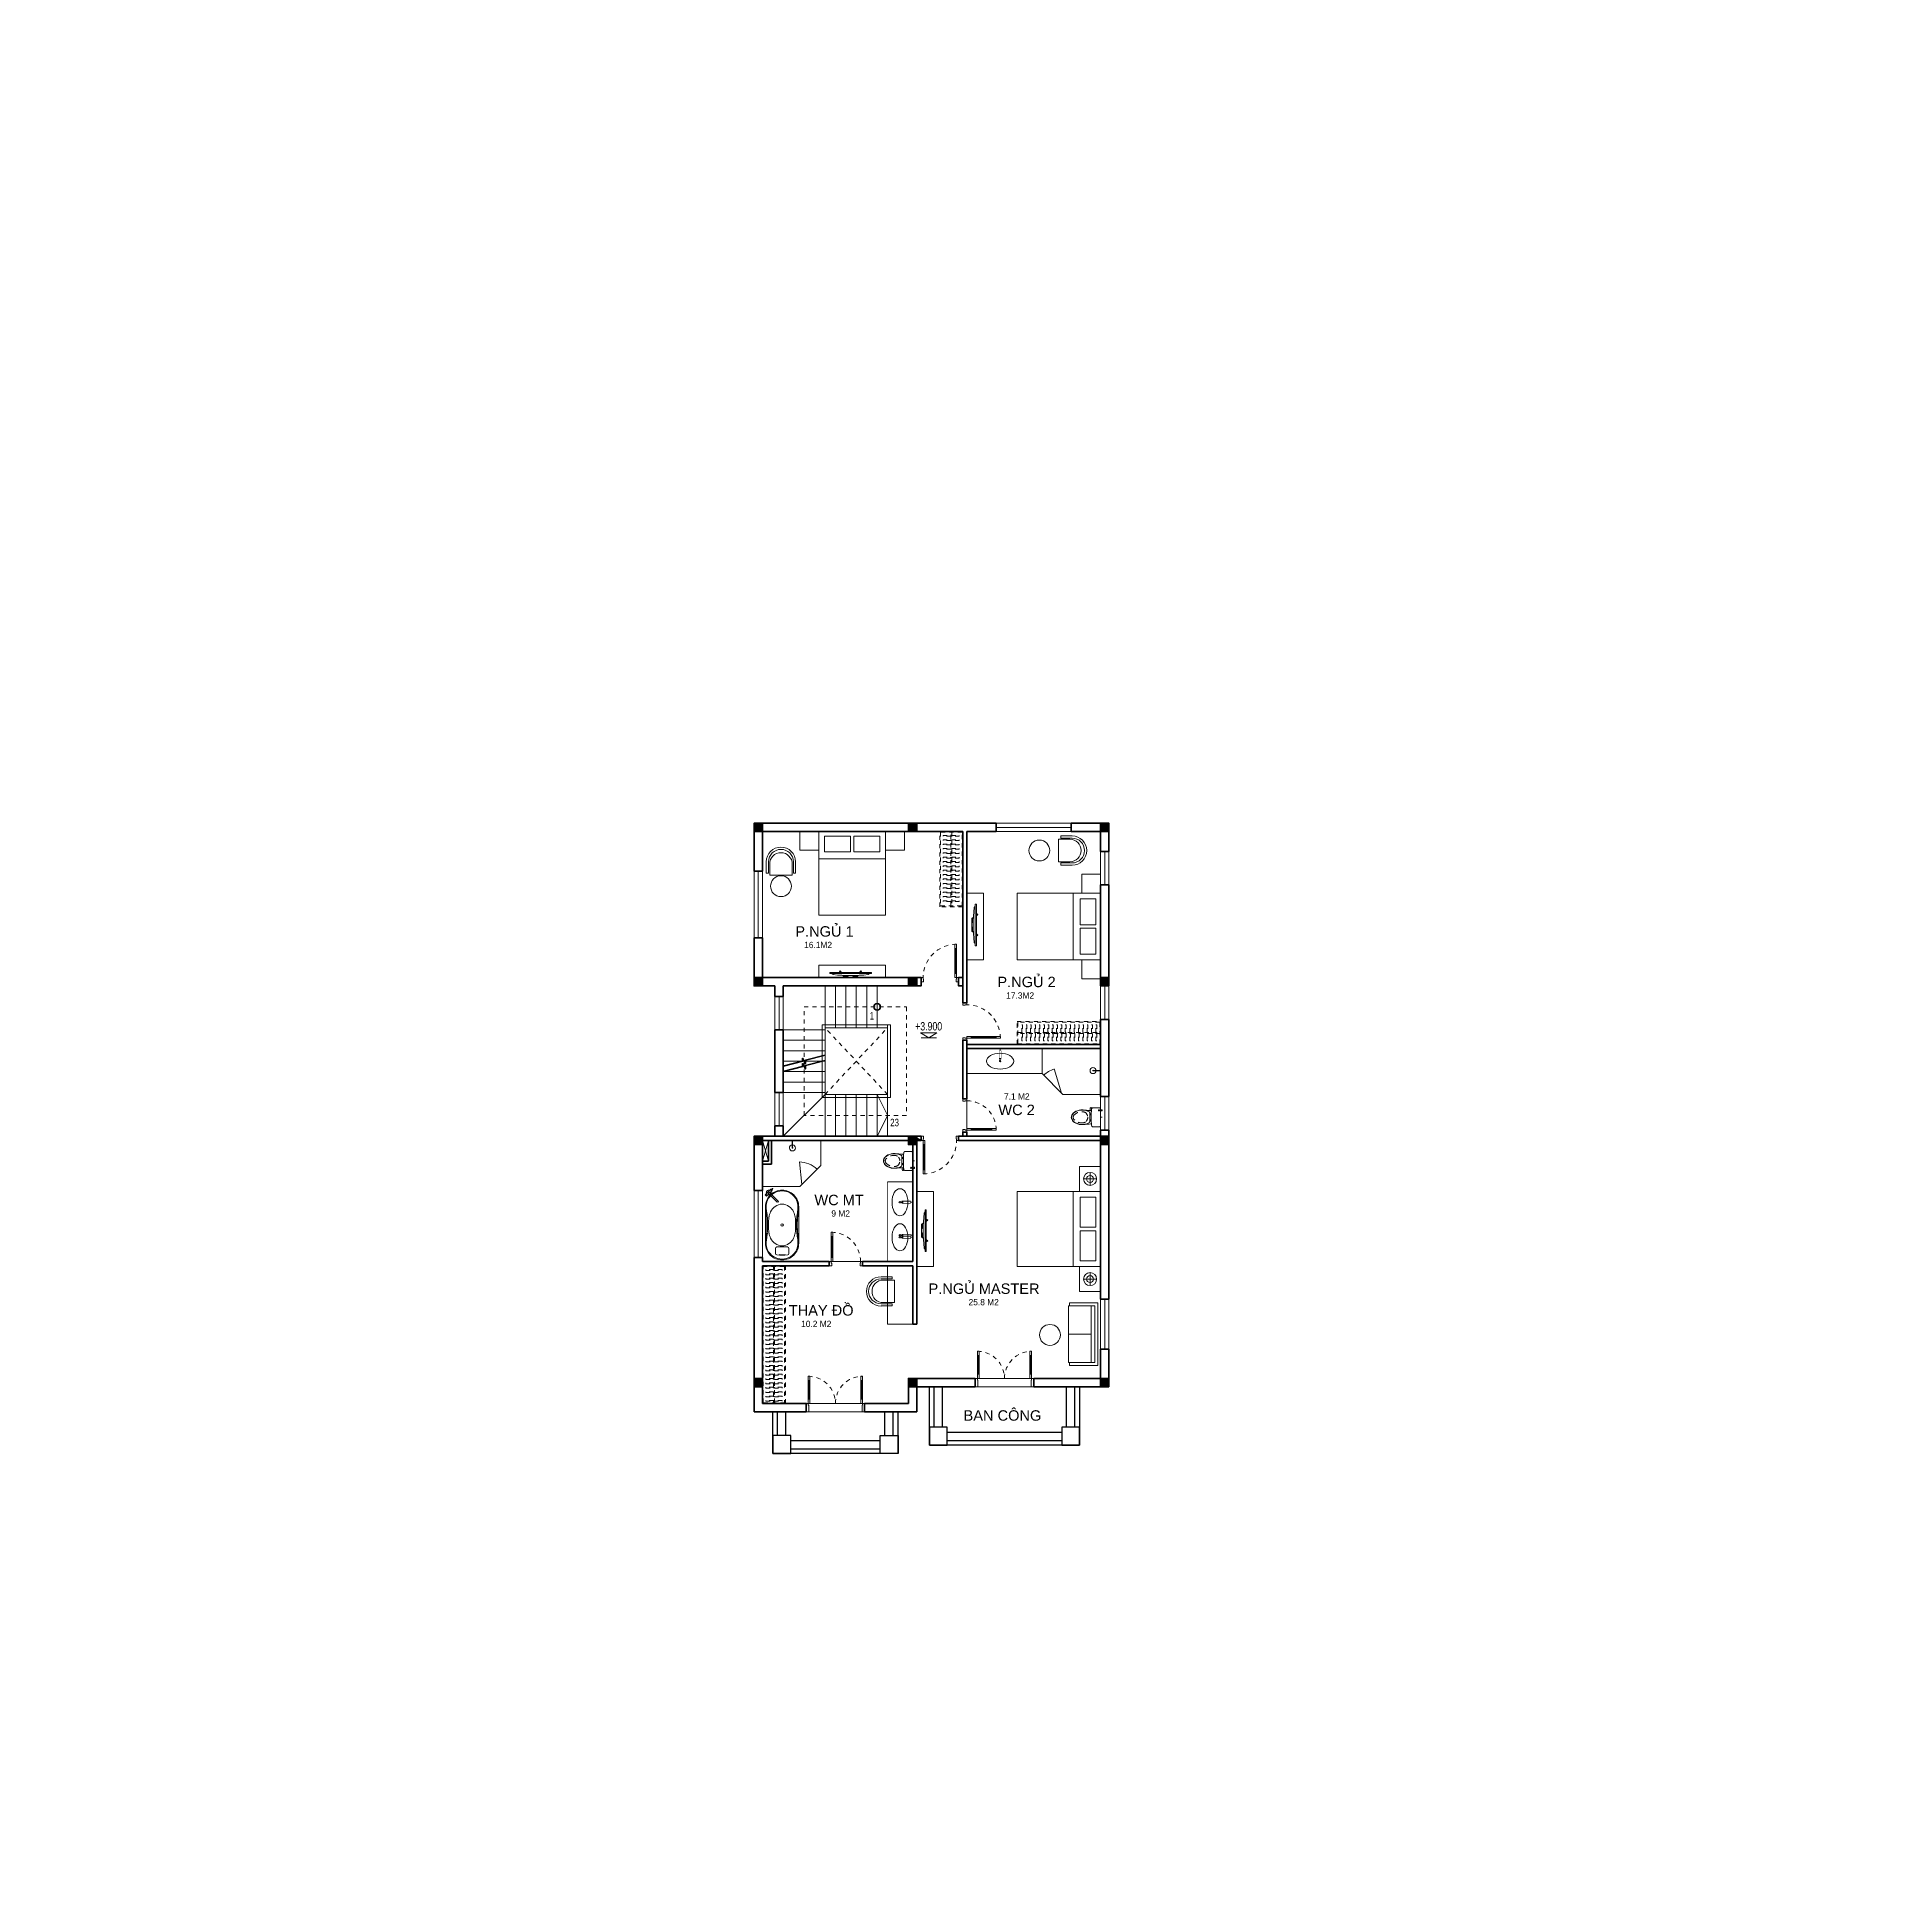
# Model space of a CAD drawing. Header units: millimetres. Extents: x 33748 to 451939, y -263262 to 62681.
# Drawn here: x 213992.5 to 214037, y 58877.55 to 58922.05 of the extents above; entities that cross this region are included whole.
import ezdxf

# ---------------------------------------------------------------- set-up
doc = ezdxf.new("R2010")
doc.units = ezdxf.units.MM
for name, pattern in [('DASHED', [0.75, 0.5, -0.25]), ('HIDDEN', [0.375, 0.25, -0.125]), ('HIDDEN2', [0.1875, 0.125, -0.0625]), ('X-5M-G-MB PHONGNGU$0$HIDDEN2', [0.1875, 0.125, -0.0625]), ('xref-thap C (mb tang 32-2)$0$HIDDEN', [0.375, 0.25, -0.125]), ('Xref-VCMT-BT3 - tuong bao$0$HIDDEN', [0.375, 0.25, -0.125])]:
    doc.linetypes.add(name, pattern=pattern)
doc.layers.get('Defpoints').update_dxf_attribs({"color": 202, "lineweight": 13})
for name, color, linetype, lineweight in [('-CONCRETE', 1, 'Continuous', 35), ('-DOOR', 137, 'Continuous', 9), ('-FURNITURE', 46, 'Continuous', 9), ('-HIDE', 3, 'HIDDEN', 13), ('-KH', 143, 'Continuous', 13), ('-LINE1', 7, 'Continuous', 18), ('-TEXT', 7, 'Continuous', 15), ('-WALL', 4, 'Continuous', 35), ('Bighome_khuat', 251, 'DASHED', 5)]:
    doc.layers.add(name, color=color, linetype=linetype, lineweight=lineweight)
for name, color, linetype in [('-HATCH CONCRETE', 54, 'Continuous'), ('1-NETMANH', 8, 'Continuous'), ('SOLO', 7, 'Continuous'), ('TEXT25', 2, 'Continuous')]:
    doc.layers.add(name, color=color, linetype=linetype)
doc.styles.add('1', font='arial.ttf')
doc.styles.get("Standard").update_dxf_attribs({"font": 'arial.ttf'})
doc.styles.add('T1', font='', dxfattribs={"height": 200})
doc.styles.get('T1').set_extended_font_data('VNgeometric Light')

# ---------------------------------------------------------------- blocks, each defined once
blk = doc.blocks.new('*U59')
at = {"linetype": 'X-5M-G-MB PHONGNGU$0$HIDDEN2'}
for points in [[(0, 600), (0, 0), (2182, 0), (2182, 600)], [(2162, 580), (2162, 20), (20, 20), (20, 580)], [(2162, 287), (2162, 313), (20, 313), (20, 287)], [(114, 319), (109, 319), (109, 280), (114, 280)], [(228, 319), (223, 319), (223, 280), (228, 280)], [(342, 319), (337, 319), (337, 280), (342, 280)], [(456, 319), (451, 319), (451, 280), (456, 280)], [(570, 319), (565, 319), (565, 280), (570, 280)], [(684, 319), (679, 319), (679, 280), (684, 280)], [(798, 319), (793, 319), (793, 280), (798, 280)], [(912, 319), (907, 319), (907, 280), (912, 280)], [(1026, 319), (1021, 319), (1021, 280), (1026, 280)], [(1140, 319), (1135, 319), (1135, 280), (1140, 280)], [(1254, 319), (1249, 319), (1249, 280), (1254, 280)], [(1368, 319), (1363, 319), (1363, 280), (1368, 280)], [(1482, 319), (1477, 319), (1477, 280), (1482, 280)], [(1596, 319), (1591, 319), (1591, 280), (1596, 280)], [(1710, 319), (1705, 319), (1705, 280), (1710, 280)], [(1824, 319), (1819, 319), (1819, 280), (1824, 280)], [(1938, 319), (1933, 319), (1933, 280), (1938, 280)], [(2052, 319), (2047, 319), (2047, 280), (2052, 280)]]:
    blk.add_lwpolyline(points, close=True, dxfattribs=at)
for points in [[(122, 313), (122, 515), (100, 515), (100, 313)], [(236, 313), (236, 515), (214, 515), (214, 313)], [(350, 313), (350, 515), (328, 515), (328, 313)], [(464, 313), (464, 515), (442, 515), (442, 313)], [(578, 313), (578, 515), (556, 515), (556, 313)], [(692, 313), (692, 515), (670, 515), (670, 313)], [(806, 313), (806, 515), (784, 515), (784, 313)], [(920, 313), (920, 515), (898, 515), (898, 313)], [(1034, 313), (1034, 515), (1012, 515), (1012, 313)], [(1148, 313), (1148, 515), (1126, 515), (1126, 313)], [(1262, 313), (1262, 515), (1240, 515), (1240, 313)], [(1376, 313), (1376, 515), (1354, 515), (1354, 313)], [(1490, 313), (1490, 515), (1468, 515), (1468, 313)], [(1604, 313), (1604, 515), (1582, 515), (1582, 313)], [(1718, 313), (1718, 515), (1696, 515), (1696, 313)], [(1832, 313), (1832, 515), (1810, 515), (1810, 313)], [(1946, 313), (1946, 515), (1924, 515), (1924, 313)], [(2060, 313), (2060, 515), (2038, 515), (2038, 313)], [(100, 287), (100, 92), (122, 92), (122, 287)], [(214, 287), (214, 92), (236, 92), (236, 287)], [(328, 287), (328, 92), (350, 92), (350, 287)], [(442, 287), (442, 92), (464, 92), (464, 287)], [(556, 287), (556, 92), (578, 92), (578, 287)], [(670, 287), (670, 92), (692, 92), (692, 287)], [(784, 287), (784, 92), (806, 92), (806, 287)], [(898, 287), (898, 92), (920, 92), (920, 287)], [(1012, 287), (1012, 92), (1034, 92), (1034, 287)], [(1126, 287), (1126, 92), (1148, 92), (1148, 287)], [(1240, 287), (1240, 92), (1262, 92), (1262, 287)], [(1354, 287), (1354, 92), (1376, 92), (1376, 287)], [(1468, 287), (1468, 92), (1490, 92), (1490, 287)], [(1582, 287), (1582, 92), (1604, 92), (1604, 287)], [(1696, 287), (1696, 92), (1718, 92), (1718, 287)], [(1810, 287), (1810, 92), (1832, 92), (1832, 287)], [(1924, 287), (1924, 92), (1946, 92), (1946, 287)], [(2038, 287), (2038, 92), (2060, 92), (2060, 287)]]:
    blk.add_lwpolyline(points, dxfattribs=at)
blk = doc.blocks.new('XR.MB.LM123$0$tvi 1')
blk.add_lwpolyline([(29, 0), (29, -1000), (0, -1000), (0, 0)], close=True)
for points in [[(-24, -236), (-39, -252)], [(0, -285), (-39, -252)], [(0, -256), (-24, -236)], [(29, -50), (52, -81)], [(70, -315), (111, -350), (111, -650), (70, -685)], [(89, -446), (89, -360), (71, -345)], [(0, -715), (-39, -748)], [(-24, -764), (-39, -748)], [(0, -744), (-24, -764)], [(89, -554), (89, -640), (71, -655)], [(89, -446), (73, -446)], [(89, -554), (73, -554)], [(29, -950), (52, -919)]]:
    blk.add_lwpolyline(points)
blk.add_arc((-4025, -500), 4099, 354.1311, 5.8689)
blk = doc.blocks.new('A$C8a974c9c')
for p, q in [((1593, 2800), (1908, 2800)), ((1750, 2643), (1750, 2957)), ((1343, 2500), (1343, 700)), ((1750, 557), (1750, 243)), ((1593, 400), (1908, 400))]:
    blk.add_line(p, q)
for points in [[(2000, 3100), (1500, 3100), (1500, 2500), (2000, 2500)], [(1891, 2360), (1514, 2360), (1514, 1643), (1891, 1643)], [(1891, 840), (1514, 840), (1514, 1558), (1891, 1558)], [(2000, 100), (1500, 100), (1500, 700), (2000, 700)]]:
    blk.add_lwpolyline(points, close=True)
blk.add_lwpolyline([(2000, 2500), (0, 2500), (0, 700), (2000, 700), (2000, 2500)])
for centre, radius in [((1750, 2800), 157), ((1750, 2800), 82.4), ((1750, 400), 157), ((1750, 400), 82.4)]:
    blk.add_circle(centre, radius)
blk = doc.blocks.new('A$C52EE6B0C')
for p, q in [((-17.2, 15.7), (17.2, 15.7)), ((-17.2, -15.8), (17.3, -15.8))]:
    blk.add_line(p, q)
for radius in [1.2, 1.06]:
    blk.add_circle((0, 0), radius)
for centre, radius, start, end in [((-17.2, 0), 15.7, 90, 180.006), ((-17.2, 0), 15, 114.0143, 180.0588), ((-17.3, 0.1), 14.9, 89.8926, 114.0143), ((-7.5, -0.4), 12.2, 113.3669, 178.172), ((-18.2, -21.6), 37.3, 80.3254, 88.5595), ((-17.9, -16.4), 31.4, 80.9553, 88.8517), ((3.5, 116), 102.7, 260.8064, 264.3565), ((-5.4, -2.2), 14.7, 98.5198, 117.8513), ((10, 158.8), 145.2, 261.3218, 262.6566), ((-0.9, 77.1), 62.8, 262.9723, 270.8035), ((-0.3, -36.7), 49.5, 89.6984, 98.5198), ((-0.4, 89.4), 75.8, 265.3361, 270.3355), ((0.9, 77.1), 62.8, 269.1965, 277.0277), ((0.6, 84.5), 70.9, 269.5363, 275.751), ((0.3, -36.7), 49.5, 81.4802, 90.3016), ((5.4, -2.2), 14.7, 62.1487, 81.4802), ((-18.4, 226.9), 214.6, 276.9922, 278.5968), ((-10, 158.8), 145.2, 277.3434, 278.6782), ((18.2, -21.6), 37.3, 91.4405, 99.6746), ((7.5, -0.4), 12.2, 1.828, 66.6331), ((17.5, -11), 26, 90.5716, 98.5262), ((17.4, 0.6), 14.4, 65.524, 90.5716), ((17.3, 0), 15.7, 359.994, 90), ((17, -0.1), 15.2, 0.4019, 65.524), ((28.3, 2.8), 0.286, 160.8079, 185.6776), ((28.1, 2.8), 0.123, 123.4741, 160.8079), ((1, 0.1), 27.1, 359.8448, 5.6776), ((28.1, 2.9), 0.0732, 85.7912, 123.4741), ((28.1, 2.8), 0.109, 39.0943, 85.7912), ((28, 2.7), 0.275, 4.9413, 41.0024), ((1.8, 0.1), 26.6, 359.8607, 5.8154), ((-17.2, 0), 15.7, 179.994, 270), ((-17.2, 0), 15, 179.9411, 245.9857), ((-17.3, -0.1), 14.9, 245.9857, 270.1074), ((-7.5, 0.4), 12.2, 181.828, 246.6331), ((-17.9, 16.4), 31.4, 271.1483, 279.0447), ((-18.2, 21.5), 37.3, 271.4405, 279.6746), ((3.5, -116), 102.7, 95.6435, 99.1936), ((-5.4, 2.2), 14.7, 242.1487, 261.4802), ((10, -158.8), 145.2, 97.3434, 98.6782), ((-0.9, -77.1), 62.8, 89.1965, 97.0277), ((-0.3, 36.6), 49.5, 261.4802, 270.3016), ((-0.4, -89.4), 75.8, 89.6645, 94.6639), ((0.3, 36.6), 49.5, 269.6984, 278.5198), ((0.6, -84.5), 70.9, 84.249, 90.4637), ((0.9, -77.1), 62.8, 82.9723, 90.8035), ((5.4, 2.2), 14.7, 278.5198, 297.8513), ((-18.4, -226.9), 214.6, 81.4032, 83.0078), ((-10, -158.8), 145.2, 81.3218, 82.6566), ((18.2, 21.5), 37.3, 260.3254, 268.5595), ((7.5, 0.4), 12.2, 293.3669, 358.172), ((17.5, 11), 26, 261.4738, 269.4284), ((17.4, -0.7), 14.4, 269.4284, 294.476), ((17.3, 0), 15.7, 270, 0.006), ((17, 0.1), 15.2, 294.476, 359.5981), ((1, -0.1), 27.1, 354.3224, 0.1552), ((28.3, -2.8), 0.286, 174.3224, 199.1921), ((28.1, -2.9), 0.123, 199.1921, 236.5259), ((28.1, -2.9), 0.109, 274.2088, 320.9057), ((28.1, -2.9), 0.0732, 236.5259, 274.2088), ((28, -2.7), 0.275, 318.9976, 355.0587), ((1.8, -0.1), 26.6, 354.1846, 0.1393)]:
    blk.add_arc(centre, radius, start, end)
at = {"layer": 'Defpoints'}
for tag in ['MODELNUMBER', 'TRADENAME', 'PRODUCT', 'MATERIAL']:
    blk.add_attdef(tag, (0, 0), '', height=0.001, dxfattribs=at)
blk = doc.blocks.new('A$C4D835AF5')
at = {"layer": '-FURNITURE', "ltscale": 8}
for p, q in [((-3.9, 0.3), (-3.9, 0.9)), ((3.1, 0.9), (-3.9, 0.9)), ((-3.9, 0.3), (-3.9, 0.3)), ((-3.5, 0.5), (-3.5, 0.5)), ((-3.3, 0.5), (-3.3, 0.5)), ((-0.6, 0), (-0.6, -12.1)), ((0.6, 0), (0.6, -12.1)), ((3.1, -0.9), (3.1, 0.9)), ((3.2, 0.9), (3.1, 0.9)), ((3.2, -0.9), (3.2, 0.9)), ((3.2, 0.9), (4, 0.9)), ((4, -0.9), (4, 0.9)), ((-3.9, -0.9), (-3.9, -0.3)), ((-3.9, -0.3), (-3.9, -0.3)), ((-0.6, -0.9), (-3.9, -0.9)), ((-3.7, -0.4), (-3.7, -0.4)), ((-3.6, -0.5), (-3.6, -0.4)), ((-3.6, -0.5), (-3.6, -0.5)), ((-3.5, -0.5), (-3.5, -0.5)), ((-3.5, -0.5), (-3.5, -0.5)), ((-3.4, -0.5), (-3.4, -0.5)), ((-3.4, -0.5), (-3.4, -0.5)), ((-3.3, -0.5), (-3.3, -0.4)), ((-3.3, -0.5), (-3.3, -0.5)), ((-3.2, -0.4), (-3.2, -0.4)), ((3.1, -0.9), (0.6, -0.9)), ((3.2, -0.9), (3.1, -0.9)), ((3.2, -0.9), (4, -0.9))]:
    blk.add_line(p, q, dxfattribs=at)
for radius in [0.311, 0.264]:
    blk.add_circle((3.6, 0), radius, dxfattribs=at)
for centre, radius, start, end in [((-5.2, 0), 0.25, 92.2606, 178.0931), ((-5.2, 0), 0.24, 175.3989, 267.6837), ((-5.4, -2528.9), 2529.2, 89.9661, 89.9946), ((-3.9, 0.9), 0.0394, 90, 180), ((-3.9, 0.3), 0.0197, 180, 270), ((-3.4, -0.2), 0.68, 90.0156, 98.8981), ((-3.4, -0.2), 0.68, 81.1019, 89.9843), ((0, 0), 2.36, 22.5403, 157.4597), ((0, 0), 0.787, 318.5904, 221.4096), ((0, 0), 0.591, 0, 180), ((3.2, 0.9), 0.0197, 90, 180), ((4, 0.9), 0.0197, 0, 90), ((-4.6, 275.4), 275.7, 269.8714, 270.1344), ((-3.9, -0.3), 0.0197, 90, 180), ((-3.9, -0.9), 0.0394, 180, 270), ((-3.7, -0.4), 0.0116, 184.9731, 258.0341), ((-3.6, -0.3), 0.212, 257.2816, 272.5837), ((-3.6, -0.5), 0.0111, 186.415, 247.4427), ((-3.5, -0.3), 0.191, 257.5175, 274.7853), ((-3.6, -0.5), 0.0113, 272.4657, 345.4476), ((-3.4, -0.3), 0.207, 262.2006, 277.9341), ((-3.5, -0.5), 0.0123, 192.379, 260.1423), ((-3.5, -0.5), 0.013, 270.8628, 343.9334), ((-3.4, -0.5), 0.012, 194.1286, 259.0417), ((-3.3, -0.3), 0.209, 264.2063, 279.0284), ((-3.4, -0.5), 0.0113, 277.3078, 350.62), ((-3.3, -0.5), 0.0111, 194.1922, 261.8514), ((-3.2, -0.2), 0.225, 267.1756, 281.6728), ((-3.3, -0.5), 0.013, 269.1876, 350.2219), ((-3.2, -0.4), 0.0128, 280.6032, 352.1474), ((0, 0), 2.36, 202.5403, 255.4906), ((0, -12.1), 0.591, 180, 0), ((0, 0), 2.36, 284.5093, 337.4597), ((3.2, -0.9), 0.0197, 180, 270), ((4, -0.9), 0.0197, 270, 0)]:
    blk.add_arc(centre, radius, start, end, dxfattribs=at)
blk.add_ellipse((-3.4, 0), major_axis=(0.555, 0), ratio=0.849194, dxfattribs=at)
for tag in ['MODELNUMBER', 'TRADENAME', 'PRODUCT', 'MATERIAL']:
    blk.add_attdef(tag, (0, 0), '', height=0.001, dxfattribs=at)
blk = doc.blocks.new('A$C513779E1')
at = {"layer": '-FURNITURE', "ltscale": 5}
for p, q in [((-156, -560), (-156, -682)), ((164, -561), (164, -682))]:
    blk.add_line(p, q, dxfattribs=at)
for centre, radius, start, end in [((-121, -560), 34.2, 97.7975, 180.4786), ((-122, -683), 34.2, 179.465, 262.1462), ((-1, -2204), 1683, 85.3853, 94.2746), ((-1, 962), 1683, 265.7382, 274.6274), ((130, -561), 34.2, 359.5588, 82.2399), ((130, -682), 34.2, 277.7038, 0.3849)]:
    blk.add_arc(centre, radius, start, end, dxfattribs=at)
at = {"layer": '-FURNITURE', "ltscale": 8}
ref = blk.add_blockref('A$C4D835AF5', (-319, 776), dxfattribs=dict(at, xscale=-25.08682081009749, yscale=25.08682081009749, zscale=25.08682081009749, rotation=45))
ref.add_attrib('MODELNUMBER', 'K-T97328-4', (-319, 776), dxfattribs={"layer": 'Defpoints', "height": 0.0251, "rotation": 225})
ref.add_attrib('TRADENAME', 'PURIST', (-319, 776), dxfattribs={"layer": 'Defpoints', "height": 0.0251, "rotation": 225})
ref.add_attrib('PRODUCT', 'BATH FILLER', (-319, 776), dxfattribs={"layer": 'Defpoints', "height": 0.0251, "rotation": 225})
ref.add_attrib('MATERIAL', 'PREMIUM MATERIALS', (-319, 776), dxfattribs={"layer": 'Defpoints', "height": 0.0251, "rotation": 225})
at = {"layer": '-FURNITURE', "xscale": 25.39829667096628, "yscale": 25.39829667096628, "zscale": 25.39829667096628, "rotation": 270}
blk.add_blockref('A$C52EE6B0C', (0, 0), dxfattribs=at).add_auto_attribs({'MODELNUMBER': 'K-1800', 'TRADENAME': 'ABRAZO', 'PRODUCT': 'BATH', 'MATERIAL': 'LITHOCAST'})
blk = doc.blocks.new('A$C18091ED7')
for p, q in [((-83, -267), (-83, -300)), ((-83, -278), (-83, -288)), ((-61, -290), (-83, -290)), ((-63, -265), (-81, -265)), ((-61, -267), (-61, -300)), ((0, -42), (0, 0)), ((61, -267), (61, -300)), ((61, -290), (83, -290)), ((63, -265), (81, -265)), ((83, -267), (83, -300)), ((83, -278), (83, -288)), ((146, -27), (179, -27)), ((146, -27), (146, -30)), ((146, -30), (166, -30)), ((153, -37), (146, -30)), ((152, 0), (152, -27)), ((152, 0), (179, 0)), ((153, -37), (166, -37)), ((153, -40), (153, -37)), ((153, -40), (178, -40)), ((153, -40), (178, -40)), ((153, -40), (153, -42)), ((165, -262), (165, -290)), ((185, -30), (166, -30)), ((178, -37), (166, -37)), ((168, -260), (228, -260)), ((168, -292), (207, -292)), ((185, -30), (178, -37)), ((178, -37), (178, -40)), ((178, -40), (178, -42)), ((179, 0), (179, -27)), ((179, -27), (185, -27)), ((185, -27), (185, -30)), ((231, -274), (231, -262))]:
    blk.add_line(p, q)
for points in [[(230, -219, -0.137407), (225, -235), (222, -241, -0.236081), (198, -255, -0.051961), (-198, -255, -0.236081), (-222, -241), (-225, -235, -0.137407), (-230, -219), (-230, -72, -0.198912), (-226, -63), (-209, -46, -0.198912), (-200, -42), (0, -42), (200, -42, -0.198912), (209, -46), (226, -63, -0.198912), (230, -72)], [(144, -619, -0.212405), (26, -734, -0.027685), (-1, -739, -0.022279), (-26, -734, -0.212405), (-144, -619, -0.142796), (-167, -428, -0.093005), (-128, -309, -0.256439), (-111, -300), (0, -300), (111, -300, -0.256439), (128, -309, -0.093005), (167, -428, -0.142796)]]:
    blk.add_lwpolyline(points, format="xyb", close=True)
at = {"linetype": 'xref-thap C (mb tang 32-2)$0$HIDDEN', "ltscale": 100}
blk.add_lwpolyline([(61, -669, -0.199031), (0, -699, -0.199031), (-61, -669, -0.218924), (-132, -478, -0.153791), (-112, -404, -0.236701), (0, -348, -0.236701), (112, -404, -0.153791), (132, -478, -0.218924)], format="xyb", close=True, dxfattribs=at)
blk.add_circle((166, -78), 13.9)
for centre, radius, start, end in [((-81, -267), 1.98, 90, 180), ((-63, -267), 1.98, 0, 90), ((63, -267), 1.98, 90, 180), ((81, -267), 1.98, 0, 90), ((168, -262), 2.47, 90, 180), ((168, -290), 2.47, 180, 270), ((207, -277), 15.5, 270, 306.4659), ((168, -225), 80.1, 306.4659, 320.3123), ((228, -274), 2.47, 320.3123, 0)]:
    blk.add_arc(centre, radius, start, end)
for points in [[(-156, -259), (-157, -267), (-164, -328), (-169, -385), (-184, -528), (-136, -679), (-50, -735), (-20, -741), (0, -744)], [(156, -259), (157, -267), (164, -328), (169, -385), (184, -528), (136, -679), (50, -735), (20, -741), (0, -744)]]:
    blk.add_open_spline(points, degree=3, knots=[130.613938, 130.613938, 130.613938, 130.613938, 152.852109, 311.129351, 417.703951, 561.383393, 697.692632, 710.812262, 710.812262, 710.812262, 710.812262])
blk = doc.blocks.new('*U52')
at = {"color": 251}
blk.add_line((-70, 100), (-70, 600), dxfattribs=at)
for points in [[(-50, 0), (-50, 700), (-90, 700), (-90, 0)], [(-50, 100), (-90, 100), (-90, 600), (-50, 600)], [(-800, -100), (-740, -100), (-740, -40), (-750, -40), (-750, 0), (-800, 0)], [(0, -100), (-60, -100), (-60, -40), (-50, -40), (-50, 0), (0, 0)]]:
    blk.add_lwpolyline(points, close=True)
at = {"layer": 'Bighome_khuat', "linetype": 'Xref-VCMT-BT3 - tuong bao$0$HIDDEN'}
blk.add_arc((-50, 0), 700, 90, 180, dxfattribs=at)
blk = doc.blocks.new('*U49')
for p, q in [((-1310, 550), (-1350, 550)), ((-1330, 100), (-1330, 550)), ((-90, 550), (-50, 550)), ((-70, 100), (-70, 550)), ((-1310, 100), (-1350, 100)), ((-90, 100), (-50, 100))]:
    blk.add_line(p, q)
for points in [[(-1350, 0), (-1310, 0), (-1310, 650), (-1350, 650)], [(-50, 0), (-90, 0), (-90, 650), (-50, 650)], [(-1400, -200), (-1340, -200), (-1340, -40), (-1350, -40), (-1350, 0), (-1400, 0)], [(0, -200), (-60, -200), (-60, -40), (-50, -40), (-50, 0), (0, 0)]]:
    blk.add_lwpolyline(points, close=True)
at = {"linetype": 'HIDDEN', "ltscale": 0.1}
for centre, start, end in [((-1350, 0), 0, 90), ((-50, 0), 90, 180)]:
    blk.add_arc(centre, 650, start, end, dxfattribs=at)
blk = doc.blocks.new('*U53')
at = {"color": 251}
blk.add_line((-70, 100), (-70, 700), dxfattribs=at)
for points in [[(-50, 0), (-50, 800), (-90, 800), (-90, 0)], [(-50, 100), (-90, 100), (-90, 700), (-50, 700)], [(-900, -100), (-840, -100), (-840, -40), (-850, -40), (-850, 0), (-900, 0)], [(0, -100), (-60, -100), (-60, -40), (-50, -40), (-50, 0), (0, 0)]]:
    blk.add_lwpolyline(points, close=True)
at = {"layer": 'Bighome_khuat', "linetype": 'Xref-VCMT-BT3 - tuong bao$0$HIDDEN'}
blk.add_arc((-50, 0), 800, 90, 180, dxfattribs=at)
blk = doc.blocks.new('*U55')
at = {"linetype": 'X-5M-G-MB PHONGNGU$0$HIDDEN2'}
for points in [[(0, 600), (0, 0), (3600, 0), (3600, 600)], [(3580, 580), (3580, 20), (20, 20), (20, 580)], [(3580, 287), (3580, 313), (20, 313), (20, 287)], [(114, 319), (109, 319), (109, 280), (114, 280)], [(228, 319), (223, 319), (223, 280), (228, 280)], [(342, 319), (337, 319), (337, 280), (342, 280)], [(456, 319), (451, 319), (451, 280), (456, 280)], [(570, 319), (565, 319), (565, 280), (570, 280)], [(684, 319), (679, 319), (679, 280), (684, 280)], [(798, 319), (793, 319), (793, 280), (798, 280)], [(912, 319), (907, 319), (907, 280), (912, 280)], [(1026, 319), (1021, 319), (1021, 280), (1026, 280)], [(1140, 319), (1135, 319), (1135, 280), (1140, 280)], [(1254, 319), (1249, 319), (1249, 280), (1254, 280)], [(1368, 319), (1363, 319), (1363, 280), (1368, 280)], [(1482, 319), (1477, 319), (1477, 280), (1482, 280)], [(1596, 319), (1591, 319), (1591, 280), (1596, 280)], [(1710, 319), (1705, 319), (1705, 280), (1710, 280)], [(1824, 319), (1819, 319), (1819, 280), (1824, 280)], [(1938, 319), (1933, 319), (1933, 280), (1938, 280)], [(2052, 319), (2047, 319), (2047, 280), (2052, 280)], [(2166, 319), (2161, 319), (2161, 280), (2166, 280)], [(2280, 319), (2275, 319), (2275, 280), (2280, 280)], [(2394, 319), (2389, 319), (2389, 280), (2394, 280)], [(2508, 319), (2503, 319), (2503, 280), (2508, 280)], [(2622, 319), (2617, 319), (2617, 280), (2622, 280)], [(2736, 319), (2731, 319), (2731, 280), (2736, 280)], [(2850, 319), (2845, 319), (2845, 280), (2850, 280)], [(2964, 319), (2959, 319), (2959, 280), (2964, 280)], [(3078, 319), (3073, 319), (3073, 280), (3078, 280)], [(3192, 319), (3187, 319), (3187, 280), (3192, 280)], [(3306, 319), (3301, 319), (3301, 280), (3306, 280)], [(3420, 319), (3415, 319), (3415, 280), (3420, 280)], [(3534, 319), (3529, 319), (3529, 280), (3534, 280)]]:
    blk.add_lwpolyline(points, close=True, dxfattribs=at)
for points in [[(122, 313), (122, 515), (100, 515), (100, 313)], [(236, 313), (236, 515), (214, 515), (214, 313)], [(350, 313), (350, 515), (328, 515), (328, 313)], [(464, 313), (464, 515), (442, 515), (442, 313)], [(578, 313), (578, 515), (556, 515), (556, 313)], [(692, 313), (692, 515), (670, 515), (670, 313)], [(806, 313), (806, 515), (784, 515), (784, 313)], [(920, 313), (920, 515), (898, 515), (898, 313)], [(1034, 313), (1034, 515), (1012, 515), (1012, 313)], [(1148, 313), (1148, 515), (1126, 515), (1126, 313)], [(1262, 313), (1262, 515), (1240, 515), (1240, 313)], [(1376, 313), (1376, 515), (1354, 515), (1354, 313)], [(1490, 313), (1490, 515), (1468, 515), (1468, 313)], [(1604, 313), (1604, 515), (1582, 515), (1582, 313)], [(1718, 313), (1718, 515), (1696, 515), (1696, 313)], [(1832, 313), (1832, 515), (1810, 515), (1810, 313)], [(1946, 313), (1946, 515), (1924, 515), (1924, 313)], [(2060, 313), (2060, 515), (2038, 515), (2038, 313)], [(2174, 313), (2174, 515), (2152, 515), (2152, 313)], [(2288, 313), (2288, 515), (2266, 515), (2266, 313)], [(2402, 313), (2402, 515), (2380, 515), (2380, 313)], [(2516, 313), (2516, 515), (2494, 515), (2494, 313)], [(2630, 313), (2630, 515), (2608, 515), (2608, 313)], [(2744, 313), (2744, 515), (2722, 515), (2722, 313)], [(2858, 313), (2858, 515), (2836, 515), (2836, 313)], [(2972, 313), (2972, 515), (2950, 515), (2950, 313)], [(3086, 313), (3086, 515), (3064, 515), (3064, 313)], [(3200, 313), (3200, 515), (3178, 515), (3178, 313)], [(3314, 313), (3314, 515), (3292, 515), (3292, 313)], [(3428, 313), (3428, 515), (3406, 515), (3406, 313)], [(3542, 313), (3542, 515), (3520, 515), (3520, 313)], [(100, 287), (100, 92), (122, 92), (122, 287)], [(214, 287), (214, 92), (236, 92), (236, 287)], [(328, 287), (328, 92), (350, 92), (350, 287)], [(442, 287), (442, 92), (464, 92), (464, 287)], [(556, 287), (556, 92), (578, 92), (578, 287)], [(670, 287), (670, 92), (692, 92), (692, 287)], [(784, 287), (784, 92), (806, 92), (806, 287)], [(898, 287), (898, 92), (920, 92), (920, 287)], [(1012, 287), (1012, 92), (1034, 92), (1034, 287)], [(1126, 287), (1126, 92), (1148, 92), (1148, 287)], [(1240, 287), (1240, 92), (1262, 92), (1262, 287)], [(1354, 287), (1354, 92), (1376, 92), (1376, 287)], [(1468, 287), (1468, 92), (1490, 92), (1490, 287)], [(1582, 287), (1582, 92), (1604, 92), (1604, 287)], [(1696, 287), (1696, 92), (1718, 92), (1718, 287)], [(1810, 287), (1810, 92), (1832, 92), (1832, 287)], [(1924, 287), (1924, 92), (1946, 92), (1946, 287)], [(2038, 287), (2038, 92), (2060, 92), (2060, 287)], [(2152, 287), (2152, 92), (2174, 92), (2174, 287)], [(2266, 287), (2266, 92), (2288, 92), (2288, 287)], [(2380, 287), (2380, 92), (2402, 92), (2402, 287)], [(2494, 287), (2494, 92), (2516, 92), (2516, 287)], [(2608, 287), (2608, 92), (2630, 92), (2630, 287)], [(2722, 287), (2722, 92), (2744, 92), (2744, 287)], [(2836, 287), (2836, 92), (2858, 92), (2858, 287)], [(2950, 287), (2950, 92), (2972, 92), (2972, 287)], [(3064, 287), (3064, 92), (3086, 92), (3086, 287)], [(3178, 287), (3178, 92), (3200, 92), (3200, 287)], [(3292, 287), (3292, 92), (3314, 92), (3314, 287)], [(3406, 287), (3406, 92), (3428, 92), (3428, 287)], [(3520, 287), (3520, 92), (3542, 92), (3542, 287)]]:
    blk.add_lwpolyline(points, dxfattribs=at)
blk = doc.blocks.new('A$C06be1633')
at = {"layer": '-FURNITURE'}
for p, q in [((0, 54), (0, 324)), ((0, 54), (54, 54)), ((54, 54), (54, 324)), ((81, 0), (81, 270)), ((621, 0), (81, 0)), ((621, 270), (621, 0)), ((648, 324), (648, 54)), ((648, 54), (701, 54)), ((701, 324), (701, 54))]:
    blk.add_line(p, q, dxfattribs=at)
for centre, radius in [((351, 324), 351), ((351, 324), 297), ((351, 270), 270)]:
    blk.add_arc(centre, radius, 0, 180, dxfattribs=at)
blk = doc.blocks.new('Sink_Cicle')
blk.add_lwpolyline([(17, -50), (-17, -50), (-18, -252), (17, -252)], close=True)
blk.add_circle((0, -300), 17.5)
at = {"layer": 'Defpoints'}
blk.add_line((0, -100), (0, 0), dxfattribs=at)
blk.add_wipeout([(17, -50), (-17, -50), (-18, -252), (17, -252)])
at = {"layer": '-FURNITURE', "linetype": 'Continuous'}
blk.add_ellipse((0, -300), major_axis=(-325, 0), ratio=0.584615, dxfattribs=at)
blk.add_line((-18, -237), (17, -237))
blk = doc.blocks.new('shower')
for points in [[(180929, -32327), (180902, -32327), (180902, -32316), (180929, -32316)], [(180919, -32316), (180912, -32316), (180912, -32147), (180919, -32147)]]:
    blk.add_lwpolyline(points, close=True)
for radius, start, end in [(72, 272.7907, 267.2093), (8.35, 294.8355, 245.1645)]:
    blk.add_arc((180916, -32147), radius, start, end)
blk = doc.blocks.new('A$C32e20c34')
blk.add_line((657, 2050), (657, 450))
for points in [[(0, 2050), (450, 2050), (450, 2500), (0, 2500)], [(109, 1910), (485.5, 1910), (485.5, 1292.5), (109, 1292.5)], [(109, 590), (485.5, 590), (485.5, 1207.5), (109, 1207.5)], [(0, 450), (450, 450), (450, 0), (0, 0)]]:
    blk.add_lwpolyline(points, close=True)
blk.add_lwpolyline([(0, 2050), (2000, 2050), (2000, 450), (0, 450), (0, 2050)])
blk = doc.blocks.new('*U200')
at = {"linetype": 'X-5M-G-MB PHONGNGU$0$HIDDEN2'}
for points in [[(0, 600), (0, 0), (1964, 0), (1964, 600)], [(1944, 580), (1944, 20), (20, 20), (20, 580)], [(1944, 287), (1944, 313), (20, 313), (20, 287)], [(114, 319), (109, 319), (109, 280), (114, 280)], [(228, 319), (223, 319), (223, 280), (228, 280)], [(342, 319), (337, 319), (337, 280), (342, 280)], [(456, 319), (451, 319), (451, 280), (456, 280)], [(570, 319), (565, 319), (565, 280), (570, 280)], [(684, 319), (679, 319), (679, 280), (684, 280)], [(798, 319), (793, 319), (793, 280), (798, 280)], [(912, 319), (907, 319), (907, 280), (912, 280)], [(1026, 319), (1021, 319), (1021, 280), (1026, 280)], [(1140, 319), (1135, 319), (1135, 280), (1140, 280)], [(1254, 319), (1249, 319), (1249, 280), (1254, 280)], [(1368, 319), (1363, 319), (1363, 280), (1368, 280)], [(1482, 319), (1477, 319), (1477, 280), (1482, 280)], [(1596, 319), (1591, 319), (1591, 280), (1596, 280)], [(1710, 319), (1705, 319), (1705, 280), (1710, 280)], [(1824, 319), (1819, 319), (1819, 280), (1824, 280)]]:
    blk.add_lwpolyline(points, close=True, dxfattribs=at)
for points in [[(122, 313), (122, 515), (100, 515), (100, 313)], [(236, 313), (236, 515), (214, 515), (214, 313)], [(350, 313), (350, 515), (328, 515), (328, 313)], [(464, 313), (464, 515), (442, 515), (442, 313)], [(578, 313), (578, 515), (556, 515), (556, 313)], [(692, 313), (692, 515), (670, 515), (670, 313)], [(806, 313), (806, 515), (784, 515), (784, 313)], [(920, 313), (920, 515), (898, 515), (898, 313)], [(1034, 313), (1034, 515), (1012, 515), (1012, 313)], [(1148, 313), (1148, 515), (1126, 515), (1126, 313)], [(1262, 313), (1262, 515), (1240, 515), (1240, 313)], [(1376, 313), (1376, 515), (1354, 515), (1354, 313)], [(1490, 313), (1490, 515), (1468, 515), (1468, 313)], [(1604, 313), (1604, 515), (1582, 515), (1582, 313)], [(1718, 313), (1718, 515), (1696, 515), (1696, 313)], [(1832, 313), (1832, 515), (1810, 515), (1810, 313)], [(100, 287), (100, 92), (122, 92), (122, 287)], [(214, 287), (214, 92), (236, 92), (236, 287)], [(328, 287), (328, 92), (350, 92), (350, 287)], [(442, 287), (442, 92), (464, 92), (464, 287)], [(556, 287), (556, 92), (578, 92), (578, 287)], [(670, 287), (670, 92), (692, 92), (692, 287)], [(784, 287), (784, 92), (806, 92), (806, 287)], [(898, 287), (898, 92), (920, 92), (920, 287)], [(1012, 287), (1012, 92), (1034, 92), (1034, 287)], [(1126, 287), (1126, 92), (1148, 92), (1148, 287)], [(1240, 287), (1240, 92), (1262, 92), (1262, 287)], [(1354, 287), (1354, 92), (1376, 92), (1376, 287)], [(1468, 287), (1468, 92), (1490, 92), (1490, 287)], [(1582, 287), (1582, 92), (1604, 92), (1604, 287)], [(1696, 287), (1696, 92), (1718, 92), (1718, 287)], [(1810, 287), (1810, 92), (1832, 92), (1832, 287)]]:
    blk.add_lwpolyline(points, dxfattribs=at)
blk = doc.blocks.new('DANH COT')
at = {"layer": '-KH'}
blk.add_line((0, 0), (368, 0), dxfattribs=at)
blk.add_lwpolyline([(379, 118), (-11, 118), (184, 0)], close=True, dxfattribs=at)
blk.add_solid([(184, 0), (184, 118), (379, 118), (184, 0)], dxfattribs=at)
at = {"layer": '-TEXT', "style": '1', "width": 0.75}
blk.add_attdef('CAODO', (-142, 178), '', height=180, dxfattribs=at)
blk = doc.blocks.new('A$C5C575821')
at = {"layer": '-CONCRETE'}
h = blk.add_hatch(color=256, dxfattribs=at)
h.dxf.hatch_style = 1
h.paths.add_polyline_path([(0, 200), (0, 0), (200, 0), (200, 200)])
blk.add_lwpolyline([(0, 0), (200, 0), (200, 200), (0, 200)], close=True, dxfattribs=at)
blk = doc.blocks.new('LUOI M1')
at = {"layer": '-WALL'}
for p in [(-200, 13100), (4400, 13100), (8100, 13100), (-200, 9400), (4400, 9400), (8100, 9400), (-200, 5600), (4400, 5600), (8100, 5600), (-200, -200), (4400, -200), (8100, -200)]:
    blk.add_blockref('A$C5C575821', p, dxfattribs=at)
blk = doc.blocks.new('A$C326cba7f')
at = {"layer": '-FURNITURE'}
for p, q in [((0, 23), (0, 700)), ((0, 700), (1500, 700)), ((1432, 632), (68, 632)), ((68, 632), (68, 23)), ((68, 542), (1432, 542)), ((750, 0), (750, 542)), ((1432, 0), (1432, 632)), ((1432, 23), (1432, 632)), ((1500, 700), (1500, 23)), ((68, 23), (0, 23)), ((68, 23), (68, 0)), ((68, 0), (1432, 0)), ((1432, 0), (1432, 23)), ((1500, 23), (1432, 23))]:
    blk.add_line(p, q, dxfattribs=at)
blk = doc.blocks.new('A$C14757A33')
blk.add_lwpolyline([(343, 440), (308, 440), (307, 238), (342, 238)], close=True)
blk.add_circle((325, 190), 17.5)
at = {"layer": 'Defpoints'}
blk.add_line((325, 390), (325, 490), dxfattribs=at)
blk.add_wipeout([(343, 440), (308, 440), (307, 238), (342, 238)])
at = {"layer": '-FURNITURE', "linetype": 'Continuous'}
blk.add_ellipse((325, 190), major_axis=(-325, 0), ratio=0.584615, dxfattribs=at)
blk.add_line((307, 253), (342, 253))
blk = doc.blocks.new('Mẫu BT M1')
at = {"layer": '-DOOR'}
for points in [[(7600, -200), (7600, 0), (5800, 0), (5800, -200)], [(8300, -675), (8500, -675), (8500, -1475), (8300, -1475)], [(200, -1150), (0, -1150), (0, -2750), (200, -2750)], [(8500, -3900), (8300, -3900), (8300, -4700), (8500, -4700)], [(700, -4150), (500, -4150), (500, -4950), (700, -4950)], [(700, -7250), (500, -7250), (500, -6450), (700, -6450)], [(8500, -6550), (8300, -6550), (8300, -7350), (8500, -7350)], [(200, -8800), (0, -8800), (0, -10400), (200, -10400)], [(8500, -11400), (8300, -11400), (8300, -12600), (8500, -12600)], [(6700, -13300), (5300, -13300), (5300, -13500), (6700, -13500)], [(1250, -14100), (2650, -14100), (2650, -13900), (1250, -13900)]]:
    blk.add_lwpolyline(points, close=True, dxfattribs=at)
for points in [[(7600, -100), (5800, -100)], [(8400, -675), (8400, -1475)], [(100, -1150), (100, -2750)], [(8400, -4700), (8400, -3900)], [(600, -4950), (600, -4150)], [(600, -6450), (600, -7250)], [(5100, -6600), (5100, -7400)], [(8400, -7350), (8400, -6550)], [(100, -10400), (100, -8800)], [(2600, -10500), (1800, -10500)], [(8400, -12600), (8400, -11400)]]:
    blk.add_lwpolyline(points, dxfattribs=at)
at = {"layer": '-FURNITURE'}
for p, q in [((6900, -5400), (6900, -6000)), ((6900, -6000), (7400, -6500)), ((8300, -6500), (7400, -6500))]:
    blk.add_line(p, q, dxfattribs=at)
for points in [[(5500, -1675), (5100, -1675), (5100, -3275), (5500, -3275)], [(1551, -3400), (1551, -3700), (3151, -3700), (3151, -3400)], [(5100, -5400), (6900, -5400), (6900, -6000), (5100, -6000)], [(1100, -8700), (200, -8700), (200, -7600), (1600, -7600), (1600, -8200)], [(4300, -10621), (3900, -10621), (3900, -8821), (4300, -8821)]]:
    blk.add_lwpolyline(points, close=True, dxfattribs=at)
for points in [[(7363, -6464), (7193, -5888)], [(350, -8100), (200, -7600)], [(350, -7600), (200, -8100)], [(1147, -8654), (1086, -8115)]]:
    blk.add_lwpolyline(points, dxfattribs=at)
for centre in [(6834, -655), (645, -1509), (7089, -12258)]:
    blk.add_circle(centre, 250, dxfattribs=at)
for centre, start, end in [((7363, -6464), 106.4273, 135), ((1086, -8715), 45, 90)]:
    blk.add_arc(centre, 600, start, end, dxfattribs=at)
at = {"layer": '-HIDE', "ltscale": 10}
for points in [[(3200, -6500), (1700, -4900)], [(1700, -6500), (3200, -4900)]]:
    blk.add_lwpolyline(points, dxfattribs=at)
at = {"layer": '-KH', "linetype": 'HIDDEN2', "ltscale": 5}
blk.add_lwpolyline([(3652, -4400), (3652, -7000), (1200, -7000), (1200, -4400)], close=True, dxfattribs=at)
at = {"layer": '-LINE1'}
for p, q in [((1700, -3900), (1700, -7500)), ((1950, -3900), (1950, -4900)), ((2200, -3900), (2200, -4900)), ((2450, -3900), (2450, -4900)), ((2700, -3900), (2700, -4900)), ((2950, -3900), (2950, -4900)), ((3200, -4830), (3200, -7500)), ((1950, -6500), (1950, -7500)), ((2200, -6500), (2200, -7500)), ((2450, -6500), (2450, -7500)), ((2700, -6500), (2700, -7500)), ((2950, -6500), (2950, -7500))]:
    blk.add_line(p, q, dxfattribs=at)
for points in [[(3270, -6570), (1630, -6570), (1630, -4830), (3270, -4830)], [(3200, -6500), (1700, -6500), (1700, -4900), (3200, -4900)]]:
    blk.add_lwpolyline(points, close=True, dxfattribs=at)
for points in [[(1700, -4950), (700, -4950)], [(1700, -5200), (700, -5200)], [(1700, -5450), (700, -5450)], [(1700, -5700), (700, -5700)], [(1700, -5950), (700, -5950)], [(1700, -6200), (700, -6200)], [(1700, -6450), (700, -6450)], [(1700, -6500), (700, -7500)]]:
    blk.add_lwpolyline(points, dxfattribs=at)
at = {"layer": '-LINE1', "const_width": 20}
blk.add_lwpolyline([(2950, -7500), (3200, -7000), (2950, -6500)], dxfattribs=at)
at = {"layer": '-WALL'}
for p, q in [((0, 0), (5800, 0)), ((0, -1150), (0, 0)), ((200, -200), (5000, -200)), ((200, -1150), (200, -200)), ((5000, -4300), (5000, -200)), ((5100, -4300), (5100, -200)), ((5100, -200), (5800, -200)), ((7600, 0), (8500, 0)), ((7600, -200), (8300, -200)), ((8300, -675), (8300, -200)), ((8500, -675), (8500, 0)), ((8500, -675), (8300, -675)), ((8300, -3900), (8300, -1475)), ((8500, -1475), (8300, -1475)), ((8500, -3900), (8500, -1475)), ((0, -3900), (0, -2750)), ((200, -3700), (200, -2750)), ((500, -3900), (0, -3900)), ((200, -3560), (200, -3700)), ((200, -3700), (3800, -3700)), ((500, -4150), (500, -3900)), ((700, -4150), (700, -3900)), ((700, -3900), (3800, -3900)), ((3800, -3700), (3800, -3900)), ((4900, -3700), (5000, -3700)), ((4900, -3700), (4900, -3900)), ((4900, -3900), (5000, -3900)), ((8500, -3900), (8300, -3900)), ((5100, -4300), (5000, -4300)), ((8300, -6550), (8300, -4700)), ((8500, -4700), (8300, -4700)), ((8500, -6550), (8500, -4700)), ((500, -6450), (500, -4950)), ((700, -6450), (700, -4950)), ((5000, -5500), (5000, -5200)), ((5100, -5200), (5000, -5200)), ((5100, -5500), (5100, -5200)), ((8300, -5300), (5100, -5300)), ((5000, -5400), (5000, -6600)), ((5100, -5400), (5100, -6600)), ((8300, -5400), (5100, -5400)), ((5000, -6600), (5100, -6600)), ((8500, -6550), (8300, -6550)), ((0, -7500), (3800, -7500)), ((0, -8800), (0, -7500)), ((500, -7500), (500, -7250)), ((700, -7500), (700, -7250)), ((4000, -7600), (3800, -7500)), ((8300, -7500), (4900, -7500)), ((4900, -7600), (4900, -7500)), ((8300, -7500), (8300, -7350)), ((8500, -7350), (8300, -7350)), ((8500, -8000), (8500, -7350)), ((8500, -11400), (8500, -7500)), ((200, -8800), (200, -7600)), ((200, -7600), (3800, -7600)), ((350, -8100), (350, -7600)), ((420, -8170), (420, -7600)), ((3900, -7600), (4000, -7600)), ((8300, -7600), (4900, -7600)), ((4900, -7600), (5400, -7600)), ((8300, -11400), (8300, -7600)), ((200, -8100), (350, -8100)), ((200, -8170), (420, -8170)), ((0, -14100), (0, -10400)), ((200, -10500), (200, -10400)), ((200, -10500), (1800, -10500)), ((200, -13900), (200, -10600)), ((200, -10600), (1800, -10600)), ((1800, -10600), (1800, -10500)), ((2600, -10600), (2600, -10500)), ((8500, -11400), (8300, -11400)), ((3800, -12000), (3900, -12000)), ((3800, -12000), (3900, -12000)), ((8300, -13300), (8300, -12600)), ((8500, -12600), (8300, -12600)), ((8500, -13500), (8500, -12600)), ((5300, -13300), (3700, -13300)), ((3700, -13900), (3700, -13300)), ((5300, -13300), (5300, -13500)), ((6700, -13300), (8300, -13300)), ((6700, -13300), (6700, -13500)), ((3900, -13500), (5300, -13500)), ((3900, -14100), (3900, -13500)), ((6700, -13500), (8500, -13500)), ((2650, -13900), (2650, -14100)), ((3700, -13900), (2650, -13900)), ((3900, -14100), (2650, -14100))]:
    blk.add_line(p, q, dxfattribs=at)
for points in [[(5800, -200), (5800, 0)], [(7600, -200), (7600, 0)], [(200, -1150), (0, -1150)], [(200, -2750), (0, -2750)], [(700, -4150), (500, -4150)], [(700, -4950), (500, -4950)], [(700, -5822), (1164, -5697), (1164, -5631), (1232, -5759), (1232, -5679), (1700, -5553)], [(700, -5950), (1164, -5826), (1164, -5760), (1232, -5887), (1232, -5807), (1700, -5681)], [(700, -6450), (500, -6450)], [(700, -7250), (500, -7250)], [(200, -8800), (0, -8800)], [(200, -10400), (0, -10400)], [(200, -13900), (1250, -13900), (1250, -14100), (0, -14100)]]:
    blk.add_lwpolyline(points, dxfattribs=at)
for points in [[(3900, -3700), (4000, -3700), (4000, -3900), (3900, -3900)], [(4900, -3700), (5000, -3700), (5000, -3900), (4900, -3900)], [(4000, -7500), (3900, -7500), (3900, -7600), (4000, -7600)], [(5100, -7400), (5000, -7400), (5000, -7500), (5100, -7500)]]:
    blk.add_lwpolyline(points, close=True, dxfattribs=at)
blk.add_circle((2950, -4400), 80.5, dxfattribs=at)
at = {"ltscale": 300}
blk.add_lwpolyline([(3800, -10500), (3800, -8600), (3200, -8600), (3200, -10500)], close=True, dxfattribs=at)
at = {"layer": '1-NETMANH'}
for p, q in [((4200, -14900), (4200, -13500)), ((7800, -13500), (7800, -14900)), ((450, -15100), (450, -14100)), ((3450, -15100), (3450, -14100)), ((3450, -15100), (450, -15100)), ((7800, -14900), (4200, -14900))]:
    blk.add_line(p, q, dxfattribs=at)
at = {"layer": 'SOLO'}
for points in [[(4315, -14470), (4315, -13500)], [(4515, -14470), (4515, -13500)], [(7485, -14470), (7485, -13500)], [(7685, -14470), (7685, -13500)], [(565, -14670), (565, -14100)], [(765, -14670), (765, -14100)], [(3135, -14670), (3135, -14100)], [(3335, -14670), (3335, -14100)], [(4630, -14585), (7370, -14585)], [(880, -14785), (3020, -14785)], [(880, -14985), (3020, -14985)], [(4630, -14785), (7370, -14785)]]:
    blk.add_lwpolyline(points, dxfattribs=at)
for points in [[(450, -15100), (880, -15100), (880, -14670), (450, -14670)], [(3450, -15100), (3020, -15100), (3020, -14670), (3450, -14670)], [(4200, -14900), (4630, -14900), (4630, -14470), (4200, -14470)], [(7370, -14900), (7800, -14900), (7800, -14470), (7370, -14470)]]:
    blk.add_lwpolyline(points, close=True, dxfattribs=at)
at = {"layer": '-DOOR'}
blk.add_blockref('*U53', (4900, -3700), dxfattribs=at)
at = {"layer": '-DOOR', "rotation": 270}
blk.add_blockref('*U52', (5100, -7400), dxfattribs=at)
at = {"layer": '-DOOR', "xscale": -1}
for name, p in [('*U52', (1800, -10500)), ('*U49', (5300, -13300)), ('*U49', (1250, -13900))]:
    blk.add_blockref(name, p, dxfattribs=at)
at = {"layer": '-FURNITURE'}
for name, p, rotation in [('A$C32e20c34', (1101, -200), 270), ('A$C06be1633', (7295, -304), 270), ('A$C32e20c34', (8300, -1225), 180), ('shower', (-24027, -186844), 90.00000000000001), ('shower', (181836, -39927), 180), ('A$C18091ED7', (3842, -8091), 270)]:
    blk.add_blockref(name, p, dxfattribs=dict(at, rotation=rotation))
at = {"layer": '-FURNITURE', "extrusion": (0, 0, -1), "yscale": 0.916666666665974, "zscale": -0.916666666665974}
for name, p, xscale, rotation in [('*U200', (-5000, -200), 0.916666666665974, 270), ('*U55', (-200, -10600), -0.916666666665974, 90)]:
    blk.add_blockref(name, p, dxfattribs=dict(at, xscale=xscale, rotation=rotation))
at = {"layer": '-FURNITURE'}
blk.add_blockref('A$C06be1633', (294, -1248), dxfattribs=at)
at = {"layer": '-FURNITURE', "extrusion": (0, 0, -1)}
for p, rotation in [((-5325, -1936), 359.9963102775916), ((-1812, -3575), 269.9963102775916)]:
    blk.add_blockref('XR.MB.LM123$0$tvi 1', p, dxfattribs=dict(at, rotation=rotation))
at = {"layer": '-FURNITURE', "extrusion": (0, 0, -1), "xscale": 0.916666666665974, "yscale": 0.916666666665974, "zscale": -0.916666666665974}
blk.add_blockref('*U59', (-8300, -5300), dxfattribs=at)
at = {"layer": '-FURNITURE', "xscale": -1}
for name, p, rotation in [('A$C18091ED7', (8342, -7045), 270), ('A$C8a974c9c', (6300, -8121), 180), ('A$C06be1633', (3366, -10864), 90)]:
    blk.add_blockref(name, p, dxfattribs=dict(at, rotation=rotation))
at = {"layer": '-FURNITURE', "extrusion": (0, 0, -1), "xscale": -1, "rotation": 180.0036897224084}
blk.add_blockref('XR.MB.LM123$0$tvi 1', (-4126, -10260), dxfattribs=at)
at = {"layer": '-WALL'}
ref = blk.add_blockref('DANH COT', (4002, -5143), dxfattribs=at)
ref.add_attrib('CAODO', '+3.900', (3860, -4965), dxfattribs={"layer": '-TEXT', "height": 200, "style": '1', "width": 0.75})
at = {"layer": '-WALL', "xscale": -1, "rotation": 270}
blk.add_blockref('A$C326cba7f', (7533, -12990), dxfattribs=at)
blk.add_blockref('A$C513779E1', (672, -9625))
at = {"layer": '-TEXT', "color": 2}
for s, p in [('P.NGỦ 1', (989, -2718)), ('P.NGỦ 2', (5829, -3928)), ('WC 2', (5853, -6993)), ('WC MT', (1446, -9151)), ('P.NGỦ MASTER', (4181, -11275)), ('THAY ĐỒ', (832, -11795)), ('BAN CÔNG', (5019, -14313))]:
    blk.add_text(s, height=250, dxfattribs=at).set_placement(p)
at = {"layer": '-TEXT', "style": '1', "width": 0.75}
for s, p in [('1', (2769, -4705)), ('23', (3262, -7261))]:
    blk.add_text(s, height=180, dxfattribs=at).set_placement(p)
at = {"layer": 'TEXT25', "style": 'T1'}
for s, rotation, p in [('16.1M2', 360, (1200, -2992)), ('17.3M2', 360, (6040, -4202)), ('7.1 M2', 0, (5988, -6620)), ('9 M2', 0, (1852, -9425)), ('25.8 M2', 0, (5139, -11548)), ('10.2 M2', 0, (1128, -12069))]:
    blk.add_text(s, height=150, rotation=rotation, dxfattribs=at).set_placement(p)
at = {"layer": '-LINE1', "ltscale": 300}
blk.add_blockref('Sink_Cicle', (5895, -5400), dxfattribs=at)
blk.add_wipeout([(3800, -10500), (3800, -8600), (3200, -8600), (3200, -10500)]).dxf.layer = '-FURNITURE'
at = {"layer": '-FURNITURE'}
blk.add_lwpolyline([(3800, -12000), (3200, -12000), (3200, -10600)], dxfattribs=at)
at = {"layer": '-WALL'}
for p, q in [((3800, -10500), (3800, -7600)), ((3900, -12000), (3900, -7600)), ((2600, -10500), (3800, -10500)), ((2600, -10600), (3800, -10600)), ((3800, -12000), (3800, -10600))]:
    blk.add_line(p, q, dxfattribs=at)
blk.add_lwpolyline([(3750, -9853), (3750, -9888), (3548, -9888), (3548, -9853)], close=True)
blk.add_circle((3500, -9871), 17.5)
at = {"layer": 'Defpoints'}
blk.add_line((3700, -9871), (3800, -9871), dxfattribs=at)
at = {"layer": '-CONCRETE', "xscale": -1}
blk.add_blockref('LUOI M1', (8300, -13300), dxfattribs=at)
at = {"layer": '-DOOR'}
for p, rotation in [((5100, -5200), 270), ((4000, -7600), 180)]:
    blk.add_blockref('*U53', p, dxfattribs=dict(at, rotation=rotation))
at = {"layer": '-HATCH CONCRETE', "rotation": 270}
blk.add_blockref('A$C14757A33', (3305, -8755), dxfattribs=at)
blk.add_wipeout([(3750, -9853), (3750, -9888), (3548, -9888), (3548, -9853)])
blk.add_line((3563, -9888), (3563, -9853))
blk.add_blockref('A$C14757A33', (3305, -9594), dxfattribs=at)

msp = doc.modelspace()

# ---------------------------------------------------------------- block references
at = {"layer": '-HATCH CONCRETE', "xscale": 0.001, "yscale": 0.001, "zscale": 0.001}
msp.add_blockref('Mẫu BT M1', (214009.676, 58903.222), dxfattribs=at)

# ---------------------------------------------------------------- next in the draw order: linework, layer by layer
at = {"layer": '-HATCH CONCRETE'}
msp.add_circle((214037.003, 58788.553), 355.994, dxfattribs=at)

doc.saveas('drawing.dxf')
